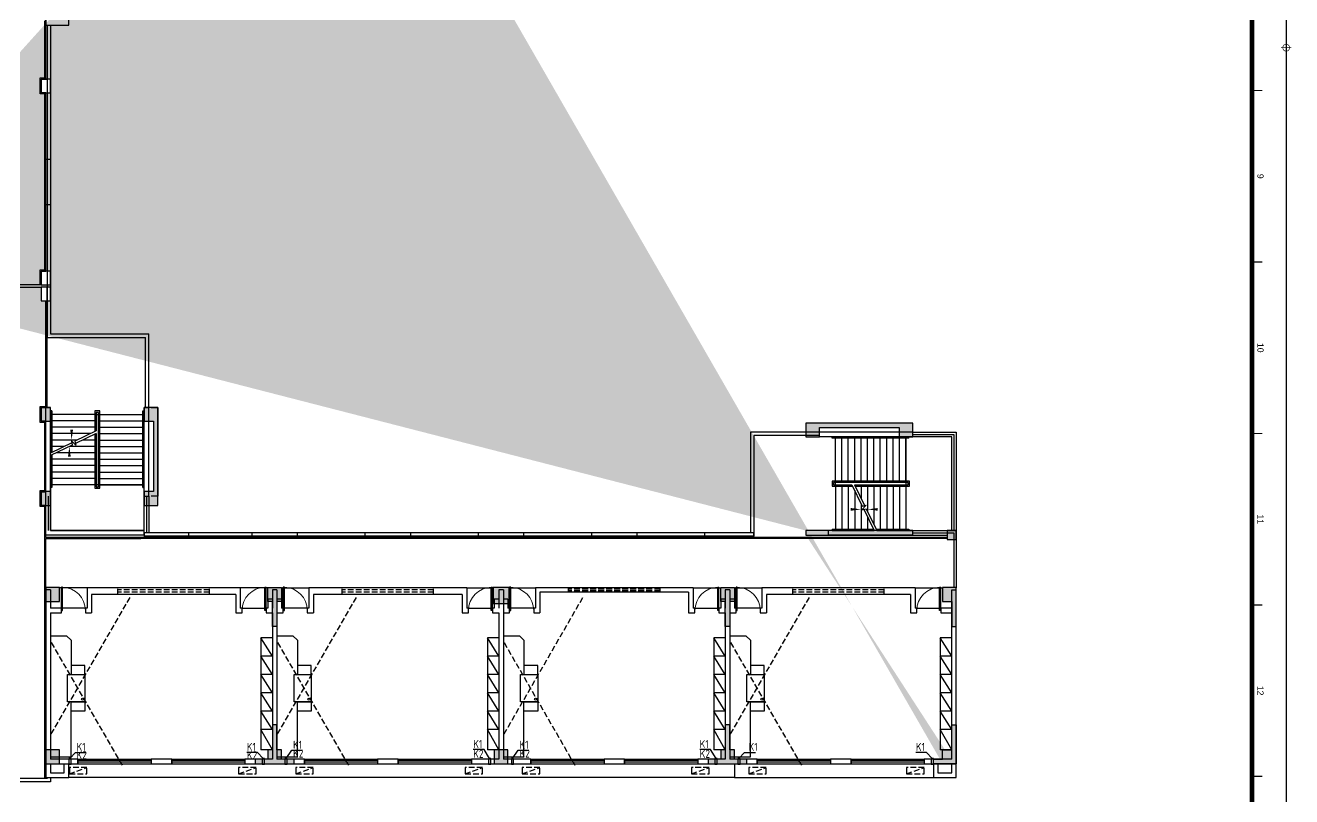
# Model space of a CAD drawing. Extents: x 129492 to 2683129, y 513162 to 1188265.
# Drawn here: x 337487 to 392849, y 543712 to 577455 of the extents above; entities that cross this region are included whole.
import ezdxf
from ezdxf.enums import TextEntityAlignment as Align

# ---------------------------------------------------------------- set-up
doc = ezdxf.new("R2010")
doc.units = 0
doc.header["$LTSCALE"] = 1000
doc.header["$MEASUREMENT"] = 0
doc.linetypes.add('DASH', pattern=[0.35, 0.25, -0.1])
for name, color, linetype in [('3#楼柱网$0$COLS', 6, 'Continuous'), ('3#楼柱网$0$COLS-HATH', 8, 'Continuous'), ('A-DOOR', 2, 'Continuous'), ('A-ELEV-HEVY', 2, 'Continuous'), ('A-FURN', 9, 'Continuous'), ('A-HRAL', 104, 'Continuous'), ('A-MOAT', 71, 'Continuous'), ('A-OVER', 23, 'Continuous'), ('A-STRS', 2, 'Continuous'), ('A-WALL', 4, 'Continuous'), ('A-WALL-HATH', 8, 'Continuous'), ('A-WIND', 2, 'Continuous'), ('G-0-XREF', 2, 'Continuous'), ('G-ANNO-INDX', 42, 'Continuous'), ('图框CCDI_B0GA1+0.00$0$G-ANNO-TEXT', 33, 'Continuous'), ('图框CCDI_B0GA1+0.00$0$G-BORD', 3, 'Continuous'), ('家具', 9, 'Continuous')]:
    doc.layers.add(name, color=color, linetype=linetype)
doc.styles.get("Standard").update_dxf_attribs({"font": 'gbenor.shx', "bigfont": 'gbcbig.shx'})
doc.styles.add('图框CCDI_B0GA1+0.00$0$CCDI_T_G01', font='arial.ttf')

# ---------------------------------------------------------------- blocks, each defined once
blk = doc.blocks.new('232Y24Y')
at = {"layer": 'A-FURN'}
for p, q in [((-2060, 80), (-1560, -820)), ((-2060, 80), (-1560, 80)), ((-1560, -4820), (-1560, 80)), ((-2060, -820), (-1560, -820)), ((-2060, -820), (-1560, -1620)), ((-2060, -1620), (-1560, -1620)), ((-2060, -1620), (-1560, -2420)), ((-2060, -2420), (-1560, -3220)), ((-2060, -2420), (-1560, -2420)), ((-2060, -3220), (-1560, -3220)), ((-2060, -3220), (-1560, -4020)), ((-2060, -4020), (-1560, -4020)), ((-2060, -4020), (-1560, -4820)), ((-2060, -4820), (-1560, -4820))]:
    blk.add_line(p, q, dxfattribs=at)
at = {"layer": '家具', "linetype": 'DASH'}
for p, q in [((7610, -4620), (4463, 830)), ((7610, -620), (4117, -6670))]:
    blk.add_line(p, q, dxfattribs=at)
at = {"layer": '家具'}
for points in [[(7640, 380), (6940, 380), (6740, 380), (6740, -2020)], [(7640, -4920), (6940, -4920), (6740, -4720), (6740, -3220)]]:
    blk.add_lwpolyline(points, dxfattribs=at)
at = {"layer": '家具', "const_width": 10}
blk.add_lwpolyline([(7610, -620), (7610, -4620)], dxfattribs=at)
at = {"layer": '家具'}
for points in [[(6140, -1620), (6740, -1620), (6740, -2020), (6140, -2020)], [(6140, -3220), (6140, -2020), (6890, -2020), (6890, -3220)], [(6140, -3620), (6740, -3620), (6740, -3220), (6140, -3220)]]:
    blk.add_lwpolyline(points, close=True, dxfattribs=at)
blk.add_circle((6236, -2146), 46.6, dxfattribs=at)
blk = doc.blocks.new('A$C011D5BA5')
at = {"linetype": 'DASH'}
blk.add_line((-765, -267), (0, 0), dxfattribs=at)
blk.add_lwpolyline([(-765, -267), (0, -267), (0, 0), (-765, 0)], close=True, dxfattribs=at)
blk = doc.blocks.new('KTXT')
for points in [[(339336, 545130), (339436, 545130), (339436, 545380), (339336, 545380)], [(348236, 545130), (348336, 545130), (348336, 545380), (348236, 545380)]]:
    blk.add_lwpolyline(points, close=True)
for points in [[(339386, 545380), (339633, 545744), (340103, 545744)], [(348286, 545380), (348040, 545775), (347570, 545775)]]:
    blk.add_lwpolyline(points)
at = {"ltscale": 5}
for p in [(340577, 544984), (347978, 544984)]:
    blk.add_blockref('A$C011D5BA5', p, dxfattribs=at)
for s, p in [('K1', (339692, 545809)), ('K1', (347570, 545840)), ('K2', (339692, 545425)), ('K2', (347570, 545411))]:
    blk.add_text(s, height=350).set_placement(p)
blk = doc.blocks.new('13')
for points in [[(0, 0), (100, 0), (100, 250), (0, 250)], [(8450, 0), (8550, 0), (8550, 250), (8450, 250)]]:
    blk.add_lwpolyline(points, close=True)
for points in [[(50, 250), (297, 520), (766, 520)], [(8500, 250), (8253, 520), (7784, 520)]]:
    blk.add_lwpolyline(points)
at = {"ltscale": 5}
for p in [(791, -146), (8192, -146)]:
    blk.add_blockref('A$C011D5BA5', p, dxfattribs=at)
for s, p in [('K1', (339, 585)), ('K2', (339, 225)), ('K1', (7784, 585)), ('K2', (7788, 225))]:
    blk.add_text(s, height=350).set_placement(p)
blk = doc.blocks.new('12')
for points in [[(-8550, 0), (-8450, 0), (-8450, 250), (-8550, 250)], [(-100, 0), (0, 0), (0, 250), (-100, 250)]]:
    blk.add_lwpolyline(points, close=True)
for points in [[(-8500, 250), (-8253, 520), (-7784, 520)], [(-50, 250), (-297, 520), (-766, 520)]]:
    blk.add_lwpolyline(points)
at = {"ltscale": 5}
for p in [(-7309, -146), (-408, -146)]:
    blk.add_blockref('A$C011D5BA5', p, dxfattribs=at)
for p in [(-8077, 585), (-766, 585)]:
    blk.add_text('K1', height=350).set_placement(p)
blk = doc.blocks.new('ktw1')
for name, p in [('13', (24300, -74325)), ('KTXT', (-305586, -619455)), ('KTXT', (-295686, -619455)), ('12', (62100, -74325))]:
    blk.add_blockref(name, p)
blk = doc.blocks.new('图框CCDI_B0GA1+0.00$0$MidPoitent')
at = {"const_width": 0.18}
for points in [[(-1.5, 0), (1.5, 0)], [(0, -1.5), (0, 1.5)]]:
    blk.add_lwpolyline(points, dxfattribs=at)
blk.add_lwpolyline([(0, -1, 1), (0, 1, 1), (0, -1, 1)], format="xyb", dxfattribs=at)
blk = doc.blocks.new('图框CCDI_B0GA1+0.00')
at = {"layer": '图框CCDI_B0GA1+0.00$0$G-BORD'}
blk.add_lwpolyline([(0, 59400), (84100, 59400), (84100, 0), (0, 0)], close=True, dxfattribs=at)
at = {"layer": '图框CCDI_B0GA1+0.00$0$G-BORD', "const_width": 35}
for points in [[(43300, 58400), (43300, 58700)], [(48300, 58400), (48300, 58700)], [(53300, 58400), (53300, 58700)], [(58300, 58400), (58300, 58700)], [(63300, 58400), (63300, 58700)]]:
    blk.add_lwpolyline(points, dxfattribs=at)
at = {"layer": '图框CCDI_B0GA1+0.00$0$G-BORD', "const_width": 140}
blk.add_lwpolyline([(3300, 58400), (83100, 58400), (83100, 1000), (3300, 1000)], close=True, dxfattribs=at)
at = {"layer": '图框CCDI_B0GA1+0.00$0$G-BORD', "xscale": 100, "yscale": 100, "zscale": 100}
blk.add_blockref('图框CCDI_B0GA1+0.00$0$MidPoitent', (42050, 59400), dxfattribs=at)
at = {"layer": '图框CCDI_B0GA1+0.00$0$G-ANNO-TEXT', "style": '图框CCDI_B0GA1+0.00$0$CCDI_T_G01'}
for s, p in [('9', (45800, 58650)), ('10', (50800, 58650)), ('11', (55800, 58650)), ('12', (60800, 58650))]:
    blk.add_text(s, height=180, dxfattribs=at).set_placement(p, align=Align.MIDDLE_CENTER)
blk = doc.blocks.new('3#楼柱网')
at = {"layer": '3#楼柱网$0$COLS-HATH'}
h = blk.add_hatch(color=256, dxfattribs=at)
h.paths.add_polyline_path([(-28327982, 42527826), (-28328207, 42527826), (-28328207, 42528476), (-28327557, 42528476), (-28327557, 42527826), (-28327782, 42527826), (-28327782, 42526776), (-28327982, 42526776)])
h.paths.add_polyline_path([(-28294907, 42579476), (-28294157, 42579476), (-28294157, 42580226), (-28294907, 42580226)], flags=16)
h.paths.add_polyline_path([(-28314482, 42588076), (-28313282, 42588076), (-28313282, 42587876), (-28313882, 42587876), (-28313882, 42587476), (-28314282, 42587476), (-28314282, 42586826), (-28314482, 42586826)], flags=17)
h.paths.add_polyline_path([(-28275082, 42556376), (-28274682, 42556376), (-28274682, 42556776), (-28275082, 42556776)], flags=17)
h.paths.add_polyline_path([(-28275082, 42523476), (-28274682, 42523476), (-28274682, 42523876), (-28275082, 42523876)], flags=17)
h.paths.add_polyline_path([(-28314682, 42543026), (-28314282, 42543026), (-28314282, 42543626), (-28314682, 42543626)], flags=17)
h.paths.add_polyline_path([(-28318582, 42542976), (-28317882, 42542976), (-28317882, 42543676), (-28318582, 42543676)], flags=17)
h.paths.add_polyline_path([(-28325382, 42543026), (-28324782, 42543026), (-28324782, 42543626), (-28325382, 42543626)], flags=17)
h.paths.add_polyline_path([(-28325382, 42534626), (-28325382, 42536226), (-28325182, 42536226), (-28325182, 42535226), (-28324782, 42535226), (-28324782, 42534826), (-28323682, 42534826), (-28323682, 42534626)], flags=17)
h.paths.add_polyline_path([(-28318082, 42533926), (-28317682, 42533926), (-28317682, 42534526), (-28318082, 42534526)], flags=17)
h.paths.add_polyline_path([(-28314682, 42533926), (-28314282, 42533926), (-28314282, 42534526), (-28314682, 42534526)], flags=17)
h.paths.add_polyline_path([(-28314682, 42534626), (-28314282, 42534626), (-28314282, 42535226), (-28314682, 42535226)], flags=17)
h.paths.add_polyline_path([(-28318482, 42534626), (-28317882, 42534626), (-28317882, 42535226), (-28318482, 42535226)], flags=17)
h.paths.add_polyline_path([(-28328732, 42520776), (-28327032, 42520776), (-28327032, 42520976), (-28327582, 42520976), (-28327582, 42521376), (-28327782, 42521376), (-28327982, 42521376), (-28327982, 42521376), (-28328182, 42521376), (-28328182, 42520976), (-28328732, 42520976)])
h.paths.add_polyline_path([(-28314682, 42524976), (-28314282, 42524976), (-28314282, 42525576), (-28314682, 42525576)], flags=17)
h.paths.add_polyline_path([(-28285532, 42513676), (-28283832, 42513676), (-28283832, 42513876), (-28284382, 42513876), (-28284382, 42514276), (-28284582, 42514276), (-28284582, 42515376), (-28284782, 42515376), (-28284782, 42514276), (-28284982, 42514276), (-28284982, 42513876), (-28285532, 42513876)], flags=17)
h.paths.add_polyline_path([(-28305332, 42513676), (-28303632, 42513676), (-28303632, 42513876), (-28304182, 42513876), (-28304182, 42514276), (-28304382, 42514276), (-28304382, 42515376), (-28304582, 42515376), (-28304582, 42514276), (-28304782, 42514276), (-28304782, 42513876), (-28305332, 42513876)], flags=17)
h.paths.add_polyline_path([(-28309782, 42528656), (-28309782, 42525576), (-28310182, 42525576), (-28310182, 42524976), (-28309582, 42524976), (-28309582, 42529256), (-28310182, 42529256), (-28310182, 42528656)], flags=17)
h.paths.add_polyline_path([(-28281262, 42528576), (-28281262, 42528576), (-28281262, 42528576), (-28281262, 42527976), (-28280662, 42527976), (-28280662, 42528376), (-28277182, 42528376), (-28277182, 42527976), (-28276582, 42527976), (-28276582, 42528576)], flags=17)
h.paths.add_polyline_path([(-28314682, 42528656), (-28314282, 42528656), (-28314282, 42529256), (-28314682, 42529256)], flags=17)
h.paths.add_polyline_path([(-28318482, 42527876), (-28317882, 42527876), (-28317882, 42528476), (-28318482, 42528476)], flags=17)
h.paths.add_polyline_path([(-28274682, 42521376), (-28275282, 42521376), (-28275282, 42520776), (-28274882, 42520776), (-28274882, 42519676), (-28274682, 42519676), (-28274682, 42520776)], flags=17)
h.paths.add_polyline_path([(-28337882, 42528476), (-28337282, 42528476), (-28337282, 42527876), (-28337682, 42527876), (-28337682, 42526776), (-28337882, 42526776), (-28337882, 42527876)])
h.paths.add_polyline_path([(-28337882, 42520776), (-28337282, 42520776), (-28337282, 42521376), (-28337682, 42521376), (-28337682, 42522476), (-28337882, 42522476), (-28337882, 42521376)])
h.paths.add_polyline_path([(-28318082, 42513676), (-28318082, 42515676), (-28317782, 42515676), (-28317782, 42513676)])
h.paths.add_polyline_path([(-28304782, 42521376), (-28304182, 42521376), (-28304182, 42520776), (-28304382, 42520776), (-28304382, 42519676), (-28304582, 42519676), (-28304582, 42520776), (-28304782, 42520776)], flags=17)
h.paths.add_polyline_path([(-28284982, 42521376), (-28284382, 42521376), (-28284382, 42520776), (-28284582, 42520776), (-28284582, 42519676), (-28284782, 42519676), (-28284782, 42520776), (-28284982, 42520776)], flags=17)
h.paths.add_polyline_path([(-28294932, 42520676), (-28294232, 42520676), (-28294232, 42521376), (-28294932, 42521376)], flags=17)
h.paths.add_polyline_path([(-28314482, 42520776), (-28313882, 42520776), (-28313882, 42521376), (-28314482, 42521376)], flags=17)
h.paths.add_polyline_path([(-28318482, 42520776), (-28317882, 42520776), (-28317882, 42521376), (-28318482, 42521376)], flags=17)
h.paths.add_polyline_path([(-28294882, 42513676), (-28294282, 42513676), (-28294282, 42514276), (-28294882, 42514276)], flags=17)
h.paths.add_polyline_path([(-28314482, 42513676), (-28313882, 42513676), (-28313882, 42514276), (-28314482, 42514276)])
h.paths.add_polyline_path([(-28328732, 42563776), (-28327032, 42563776), (-28327032, 42563576), (-28327582, 42563576), (-28327582, 42563176), (-28327782, 42563176), (-28327982, 42563176), (-28327982, 42563176), (-28328182, 42563176), (-28328182, 42563576), (-28328732, 42563576)])
h.paths.add_polyline_path([(-28278482, 42579476), (-28277982, 42579476), (-28277982, 42579976), (-28278482, 42579976), (-28278482, 42579676), (-28279682, 42579676), (-28279682, 42579476)], flags=17)
h.paths.add_polyline_path([(-28325382, 42549926), (-28325382, 42548326), (-28325182, 42548326), (-28325182, 42549326), (-28324782, 42549326), (-28324782, 42549726), (-28323682, 42549726), (-28323682, 42549926)], flags=17)
h.paths.add_polyline_path([(-28285532, 42546576), (-28283832, 42546576), (-28283832, 42546776), (-28284382, 42546776), (-28284382, 42547176), (-28284582, 42547176), (-28284582, 42548276), (-28284782, 42548276), (-28284782, 42547176), (-28284982, 42547176), (-28284982, 42546776), (-28285532, 42546776)], flags=17)
h.paths.add_polyline_path([(-28309782, 42561476), (-28309782, 42558796), (-28310182, 42558796), (-28310182, 42558196), (-28309582, 42558196), (-28309582, 42562076), (-28310182, 42562076), (-28310182, 42561476)], flags=17)
h.paths.add_polyline_path([(-28281262, 42561476), (-28281262, 42561476), (-28281262, 42561476), (-28281262, 42560876), (-28280662, 42560876), (-28280662, 42561276), (-28277182, 42561276), (-28277182, 42560876), (-28276582, 42560876), (-28276582, 42561476)], flags=17)
h.paths.add_polyline_path([(-28318082, 42563876), (-28317682, 42563876), (-28317682, 42564476), (-28318082, 42564476)], flags=17)
h.paths.add_polyline_path([(-28314682, 42563876), (-28314282, 42563876), (-28314282, 42564476), (-28314682, 42564476)], flags=17)
h.paths.add_polyline_path([(-28322370, 42584799), (-28322052, 42585042), (-28321688, 42584565), (-28322005, 42584322)], flags=17)
h.paths.add_polyline_path([(-28274682, 42554276), (-28275282, 42554276), (-28275282, 42553676), (-28274882, 42553676), (-28274882, 42552576), (-28274682, 42552576), (-28274682, 42553676)], flags=17)
h.paths.add_polyline_path([(-28304782, 42554276), (-28304182, 42554276), (-28304182, 42553676), (-28304382, 42553676), (-28304382, 42552576), (-28304582, 42552576), (-28304582, 42553676), (-28304782, 42553676)], flags=17)
h.paths.add_polyline_path([(-28284982, 42554276), (-28284382, 42554276), (-28284382, 42553676), (-28284582, 42553676), (-28284582, 42552576), (-28284782, 42552576), (-28284782, 42553676), (-28284982, 42553676)], flags=17)
h.paths.add_polyline_path([(-28294932, 42553576), (-28294232, 42553576), (-28294232, 42554276), (-28294932, 42554276)], flags=17)
h.paths.add_polyline_path([(-28314482, 42553676), (-28313882, 42553676), (-28313882, 42554276), (-28314482, 42554276)], flags=17)
h.paths.add_polyline_path([(-28337882, 42556076), (-28337282, 42556076), (-28337282, 42556676), (-28337682, 42556676), (-28337682, 42557776), (-28337882, 42557776), (-28337882, 42556676)])
h.paths.add_polyline_path([(-28327982, 42556726), (-28328207, 42556726), (-28328207, 42556076), (-28327557, 42556076), (-28327557, 42556726), (-28327782, 42556726), (-28327782, 42557776), (-28327982, 42557776)])
h.paths.add_polyline_path([(-28318482, 42556076), (-28317882, 42556076), (-28317882, 42556676), (-28318482, 42556676)], flags=17)
h.paths.add_polyline_path([(-28318482, 42549326), (-28317882, 42549326), (-28317882, 42549926), (-28318482, 42549926)], flags=17)
h.paths.add_polyline_path([(-28274682, 42546576), (-28275282, 42546576), (-28275282, 42547176), (-28274882, 42547176), (-28274882, 42548276), (-28274682, 42548276), (-28274682, 42547176)], flags=17)
h.paths.add_polyline_path([(-28305332, 42546576), (-28303632, 42546576), (-28303632, 42546776), (-28304182, 42546776), (-28304182, 42547176), (-28304382, 42547176), (-28304382, 42548276), (-28304582, 42548276), (-28304582, 42547176), (-28304782, 42547176), (-28304782, 42546776), (-28305332, 42546776)], flags=16)
h.paths.add_polyline_path([(-28294882, 42546576), (-28294282, 42546576), (-28294282, 42547176), (-28294882, 42547176)], flags=17)
h.paths.add_polyline_path([(-28314482, 42546576), (-28313882, 42546576), (-28313882, 42547176), (-28314482, 42547176)], flags=17)
h.paths.add_polyline_path([(-28314682, 42571326), (-28314282, 42571326), (-28314282, 42571926), (-28314682, 42571926)], flags=17)
h.paths.add_polyline_path([(-28314682, 42561476), (-28314282, 42561476), (-28314282, 42562076), (-28314682, 42562076)], flags=17)
h.paths.add_polyline_path([(-28304782, 42579476), (-28304182, 42579476), (-28304182, 42580076), (-28304382, 42580076), (-28304382, 42581176), (-28304582, 42581176), (-28304582, 42580076), (-28304782, 42580076)], flags=17)
h.paths.add_polyline_path([(-28284382, 42579676), (-28284382, 42580076), (-28284582, 42580076), (-28284582, 42581176), (-28284782, 42581176), (-28284782, 42580076), (-28284982, 42580076), (-28284982, 42579476), (-28283982, 42579476), (-28283982, 42579676)], flags=17)
h.paths.add_polyline_path([(-28314482, 42579476), (-28313882, 42579476), (-28313882, 42580076), (-28314482, 42580076)], flags=17)
h.paths.add_polyline_path([(-28318082, 42571326), (-28317682, 42571326), (-28317682, 42571926), (-28318082, 42571926)], flags=17)
h.paths.add_polyline_path([(-28337882, 42563776), (-28337282, 42563776), (-28337282, 42563176), (-28337682, 42563176), (-28337682, 42562076), (-28337882, 42562076), (-28337882, 42563176)])
h.paths.add_polyline_path([(-28318482, 42563176), (-28317882, 42563176), (-28317882, 42563776), (-28318482, 42563776)], flags=17)
h.paths.add_polyline_path([(-28304782, 42588076), (-28304182, 42588076), (-28304182, 42587476), (-28304382, 42587476), (-28304382, 42586376), (-28304582, 42586376), (-28304582, 42587476), (-28304782, 42587476)], flags=17)
h.paths.add_polyline_path([(-28284982, 42588076), (-28284382, 42588076), (-28284382, 42587476), (-28284582, 42587476), (-28284582, 42586376), (-28284782, 42586376), (-28284782, 42587476), (-28284982, 42587476)], flags=17)
h.paths.add_polyline_path([(-28294882, 42587476), (-28294282, 42587476), (-28294282, 42588076), (-28294882, 42588076)], flags=17)
h.paths.add_polyline_path([(-28274882, 42579976), (-28274882, 42581176), (-28274682, 42581176), (-28274682, 42579476), (-28275182, 42579476), (-28275182, 42579976)], flags=17)
edge = h.paths.add_edge_path(flags=17)
edge.add_line((-28281262, 42523676), (-28276582, 42523676))
edge.add_line((-28276582, 42523676), (-28276582, 42523876))
edge.add_line((-28276582, 42523876), (-28276982, 42523876))
edge.add_line((-28276982, 42523876), (-28280862, 42523876))
edge.add_line((-28280862, 42523876), (-28281262, 42523876))
edge.add_line((-28281262, 42523876), (-28281262, 42523676))
edge.add_line((-28281262, 42523676), (-28280862, 42523676))
h.paths.add_polyline_path([(-28281262, 42556776), (-28280862, 42556776), (-28276982, 42556776), (-28276582, 42556776), (-28276582, 42556576), (-28281262, 42556576)], flags=17)
h.paths.add_polyline_path([(-28278182, 42586776), (-28278382, 42586776), (-28278382, 42586376), (-28277982, 42586376), (-28277982, 42587676), (-28277982, 42588076), (-28278382, 42588076), (-28278382, 42587676), (-28278182, 42587676)], flags=17)
edge = h.paths.add_edge_path(flags=17)
edge.add_line((-28274682, 42587176), (-28274682, 42585476))
edge.add_line((-28274682, 42585476), (-28274882, 42585476))
edge.add_line((-28274882, 42585476), (-28274882, 42586776))
edge.add_line((-28274882, 42586776), (-28275082, 42586776))
edge.add_line((-28275082, 42586776), (-28275082, 42587176))
edge.add_line((-28275082, 42587176), (-28274682, 42587176))
edge.add_line((-28274682, 42587176), (-28274682, 42586776))
edge = h.paths.add_edge_path(flags=17)
edge.add_line((-28318082, 42580076), (-28318082, 42579476))
edge.add_line((-28318082, 42579476), (-28317682, 42579476))
edge.add_line((-28317682, 42579476), (-28317682, 42580076))
edge.add_line((-28317682, 42580076), (-28317882, 42580076))
edge.add_line((-28317882, 42580076), (-28317882, 42581176))
edge.add_line((-28317882, 42581176), (-28318082, 42581176))
edge.add_line((-28318082, 42581176), (-28318082, 42579476))
h.paths.add_polyline_path([(-28318082, 42579476), (-28317682, 42579476), (-28317682, 42580076), (-28317882, 42580076), (-28317882, 42581176), (-28318082, 42581176)], flags=16)
edge = h.paths.add_edge_path()
edge.add_line((-28324782, 42534626), (-28324782, 42534626))
edge.add_line((-28324782, 42534626), (-28325382, 42534626))
edge.add_line((-28325382, 42534626), (-28325382, 42535226))
edge.add_line((-28281262, 42523876), (-28281262, 42523676))
edge.add_line((-28274782, 42513676), (-28275682, 42513676))
edge.add_line((-28275682, 42513676), (-28275682, 42513876))
edge.add_line((-28275682, 42513876), (-28275282, 42513876))
edge.add_line((-28275282, 42513876), (-28275282, 42514276))
edge.add_line((-28275282, 42514276), (-28274882, 42514276))
edge.add_line((-28274882, 42514276), (-28274882, 42515376))
edge.add_line((-28274882, 42515376), (-28274682, 42515376))
edge.add_line((-28274682, 42515376), (-28274682, 42514276))
edge.add_line((-28274682, 42514276), (-28274682, 42513676))
edge.add_line((-28274682, 42513676), (-28275282, 42513676))
edge.add_line((-28318082, 42588076), (-28317718, 42587599))
edge.add_line((-28317718, 42587599), (-28318036, 42587356))
edge.add_line((-28318036, 42587356), (-28318400, 42587833))
edge.add_line((-28318400, 42587833), (-28318082, 42588076))
edge.add_line((-28304782, 42546576), (-28304182, 42546576))
edge.add_line((-28284982, 42579476), (-28284382, 42579476))
for points in [[(-28281262, 42523676), (-28276582, 42523676), (-28276582, 42523876), (-28276982, 42523876), (-28280862, 42523876), (-28281262, 42523876)], [(-28275282, 42514276), (-28275282, 42513876), (-28275682, 42513876), (-28275682, 42513676), (-28274782, 42513676), (-28274682, 42513676), (-28274682, 42514276), (-28274682, 42515376), (-28274882, 42515376), (-28274882, 42514276)]]:
    blk.add_hatch(color=256, dxfattribs=at).paths.add_polyline_path(points)
at = {"layer": '3#楼柱网$0$COLS'}
for points in [[(-28314682, 42543026), (-28314282, 42543026), (-28314282, 42543626), (-28314682, 42543626)], [(-28314682, 42534626), (-28314282, 42534626), (-28314282, 42535226), (-28314682, 42535226)], [(-28314682, 42533926), (-28314282, 42533926), (-28314282, 42534526), (-28314682, 42534526)], [(-28314682, 42528656), (-28314282, 42528656), (-28314282, 42529256), (-28314682, 42529256)], [(-28314682, 42524976), (-28314282, 42524976), (-28314282, 42525576), (-28314682, 42525576)], [(-28275082, 42523476), (-28274682, 42523476), (-28274682, 42523876), (-28275082, 42523876)], [(-28314482, 42520776), (-28313882, 42520776), (-28313882, 42521376), (-28314482, 42521376)], [(-28294932, 42520676), (-28294232, 42520676), (-28294232, 42521376), (-28294932, 42521376)], [(-28314482, 42513676), (-28313882, 42513676), (-28313882, 42514276), (-28314482, 42514276)], [(-28294882, 42513676), (-28294282, 42513676), (-28294282, 42514276), (-28294882, 42514276)]]:
    blk.add_lwpolyline(points, close=True, dxfattribs=at)
for points in [[(-28309782, 42528656), (-28309782, 42525576), (-28310182, 42525576), (-28310182, 42524976), (-28309582, 42524976), (-28309582, 42529256), (-28309582, 42529256), (-28310182, 42529256), (-28310182, 42528656), (-28309782, 42528656)], [(-28281262, 42528576), (-28281262, 42528576), (-28281262, 42528576), (-28281262, 42527976), (-28280662, 42527976), (-28280662, 42528376), (-28277182, 42528376), (-28277182, 42527976), (-28276582, 42527976), (-28276582, 42528576), (-28281262, 42528576)], [(-28281262, 42523676), (-28276582, 42523676), (-28276582, 42523876), (-28276982, 42523876), (-28276982, 42523876), (-28280862, 42523876), (-28280862, 42523876), (-28281262, 42523876), (-28281262, 42523676), (-28280862, 42523676)], [(-28281262, 42523876), (-28281262, 42523676)], [(-28304782, 42521376), (-28304182, 42521376), (-28304182, 42520776), (-28304382, 42520776), (-28304382, 42519676), (-28304582, 42519676), (-28304582, 42520776), (-28304782, 42520776), (-28304782, 42521376)], [(-28284982, 42521376), (-28284382, 42521376), (-28284382, 42520776), (-28284582, 42520776), (-28284582, 42519676), (-28284782, 42519676), (-28284782, 42520776), (-28284982, 42520776), (-28284982, 42521376)], [(-28274682, 42521376), (-28275282, 42521376), (-28275282, 42520776), (-28274882, 42520776), (-28274882, 42519676), (-28274682, 42519676), (-28274682, 42520776), (-28274682, 42520776), (-28274682, 42521376)], [(-28305332, 42513676), (-28303632, 42513676), (-28303632, 42513876), (-28304182, 42513876), (-28304182, 42514276), (-28304382, 42514276), (-28304382, 42515376), (-28304582, 42515376), (-28304582, 42514276), (-28304782, 42514276), (-28304782, 42513876), (-28305332, 42513876), (-28305332, 42513676)], [(-28285532, 42513676), (-28283832, 42513676), (-28283832, 42513876), (-28284382, 42513876), (-28284382, 42514276), (-28284582, 42514276), (-28284582, 42515376), (-28284782, 42515376), (-28284782, 42514276), (-28284982, 42514276), (-28284982, 42513876), (-28285532, 42513876), (-28285532, 42513676)], [(-28274782, 42513676), (-28275682, 42513676), (-28275682, 42513876), (-28275282, 42513876), (-28275282, 42514276), (-28274882, 42514276), (-28274882, 42515376), (-28274682, 42515376), (-28274682, 42514276), (-28274682, 42514276), (-28274682, 42513676)], [(-28274682, 42513676), (-28275282, 42513676)]]:
    blk.add_lwpolyline(points, dxfattribs=at)
blk = doc.blocks.new('gfdgdgre')
at = {"layer": 'A-MOAT', "ltscale": 5}
for p, q in [((-19700, -50), (-35550, -50)), ((-300, -50), (-19800, -50))]:
    blk.add_line(p, q, dxfattribs=at)
for points in [[(-39900, 11050), (-39900, 11650), (-39700, 11650), (-39700, 19450), (-39900, 19450), (-39900, 20050), (-39650, 20050), (-39650, 20050), (-39700, 20050), (-39700, 32850), (-35200, 32850)], [(-39950, 11050), (-39950, 11700), (-39750, 11700), (-39750, 19400), (-39950, 19400), (-39950, 20100), (-39750, 20100), (-39750, 22600)], [(-300, 0), (-39700, 0), (-39700, 1400), (-39900, 1400), (-39900, 2000), (-39700, 2000), (-39700, 5080), (-39900, 5080), (-39900, 5680), (-39650, 5680), (-39650, 10950)], [(-39750, -10550), (-39750, 1350), (-39950, 1350), (-39950, 2050), (-39750, 2050), (-39750, 5030), (-39950, 5030), (-39950, 5730), (-39700, 5730), (-39700, 10350)], [(-39700, -10500), (-39700, -50), (-35550, -50)]]:
    blk.add_lwpolyline(points, dxfattribs=at)
blk = doc.blocks.new('ggfd')
at = {"layer": 'A-HRAL', "ltscale": 5}
for p, q in [((57120, 14400), (54100, 14400)), ((54100, 14400), (54100, 10000)), ((54250, 14250), (54250, 9850)), ((57120, 14250), (54250, 14250)), ((54100, 10000), (27650, 10000)), ((54250, 9850), (27650, 9850))]:
    blk.add_line(p, q, dxfattribs=at)
at = {"layer": 'G-0-XREF', "ltscale": 5}
for points in [[(23300, 24350), (23300, 26350), (23500, 26350), (23500, 24350)], [(27600, 9800), (29550, 9800), (29550, 10000), (27600, 10000)], [(32300, 9800), (34300, 9800), (34300, 10000), (32300, 10000)], [(37250, 9800), (39250, 9800), (39250, 10000), (37250, 10000)], [(42200, 9800), (44200, 9800), (44200, 10000), (42200, 10000)], [(47150, 9800), (49150, 9800), (49150, 10000), (47150, 10000)], [(52100, 9800), (54250, 9800), (54250, 10000), (52100, 10000)]]:
    blk.add_lwpolyline(points, close=True, dxfattribs=at)
blk = doc.blocks.new('$TCHSYS$WIN2D')
for p, q in [((-0.5, 0.5), (0.5, 0.5)), ((-0.5, 0.5), (-0.5, -0.5)), ((0.5, 0.5), (0.5, -0.5)), ((0.5, 0.167), (-0.5, 0.167)), ((0.5, -0.167), (-0.5, -0.167)), ((-0.5, -0.5), (0.5, -0.5))]:
    blk.add_line(p, q)
blk = doc.blocks.new('$DorLib2D$00000001')
for p, q in [((0.45, 0.975), (0.5, 0.975)), ((0.45, 0), (0.45, 0.975)), ((0.5, 0), (0.5, 0.975)), ((0.5, 0), (0.45, 0))]:
    blk.add_line(p, q)
at = {"lineweight": 13}
blk.add_arc((0.475, 0), 0.975, 91.4693, 180, dxfattribs=at)

msp = doc.modelspace()

# ---------------------------------------------------------------- hatches: boundary and pattern name
at = {"layer": 'A-WALL-HATH'}
msp.add_hatch(color=256, dxfattribs=at).paths.add_polyline_path([(376286, 555355), (372606, 555355), (372606, 555155), (376286, 555155)])

# ---------------------------------------------------------------- linework, layer by layer
at = {"ltscale": 5}
for p, q in [((338186, 566105), (334986, 566105)), ((335186, 566005), (338186, 566005)), ((340186, 552855), (338986, 552855)), ((348086, 552855), (346886, 552855)), ((348686, 552855), (349886, 552855)), ((356786, 552855), (357961, 552855)), ((358611, 552855), (359786, 552855)), ((366686, 552855), (367886, 552855)), ((368486, 552855), (369686, 552855)), ((376386, 552855), (377586, 552855))]:
    msp.add_line(p, q, dxfattribs=at)
at = {"layer": 'A-DOOR'}
for p, q in [((340111, 551955), (339061, 551955)), ((346961, 551955), (348011, 551955)), ((349811, 551955), (348761, 551955)), ((356861, 551955), (357911, 551955)), ((359711, 551955), (358661, 551955)), ((366761, 551955), (367811, 551955)), ((369611, 551955), (368561, 551955)), ((376461, 551955), (377511, 551955))]:
    msp.add_line(p, q, dxfattribs=at)
at = {"layer": 'A-ELEV-HEVY'}
for points in [[(338386, 545155), (338386, 544555), (339386, 544555), (339386, 545155)], [(377186, 545155), (377186, 544555), (378186, 544555), (378186, 545153)]]:
    msp.add_lwpolyline(points, dxfattribs=at)
at = {"layer": 'A-HRAL', "ltscale": 5}
for p, q in [((338436, 577455), (338436, 563805)), ((338586, 577455), (338586, 563955)), ((338436, 563805), (342736, 563805)), ((338586, 563955), (342686, 563955)), ((338586, 563955), (342886, 563955)), ((342736, 560735), (342736, 563805)), ((342886, 560735), (342886, 563955)), ((342886, 560735), (342886, 563955)), ((371606, 559655), (369186, 559655)), ((371606, 559655), (369186, 559655)), ((369186, 559655), (369186, 555255)), ((369336, 559505), (369336, 555105)), ((371606, 559505), (369336, 559505)), ((338486, 556855), (338486, 555355)), ((338586, 556855), (338586, 555355)), ((342786, 556855), (342786, 555255)), ((342886, 556855), (342886, 555255)), ((369186, 555255), (342686, 555255)), ((342686, 555155), (342686, 555105)), ((369336, 555105), (342686, 555105))]:
    msp.add_line(p, q, dxfattribs=at)
for points in [[(376286, 559655), (378086, 559655), (378186, 559655), (378186, 555355)], [(376286, 559555), (378086, 559555), (378086, 555355)], [(376286, 555355), (378186, 555355), (378186, 552855)], [(376286, 555255), (378086, 555255), (378086, 552855)], [(338586, 544555), (338586, 544355), (334886, 544355), (334786, 544355), (334786, 551655)], [(338436, 544555), (338436, 544505), (334936, 544505), (334936, 551655)]]:
    msp.add_lwpolyline(points, dxfattribs=at)
at = {"layer": 'A-OVER'}
for points in [[(368486, 545155), (368486, 544555), (377186, 544555)], [(368486, 544555), (339386, 544555)]]:
    msp.add_lwpolyline(points, dxfattribs=at)
at = {"layer": 'A-STRS'}
for p, q in [((338586, 560585), (338586, 558746)), ((338646, 560585), (338586, 560585)), ((338586, 560435), (338586, 558746)), ((338646, 560585), (338646, 558775)), ((340526, 560435), (338646, 560435)), ((340746, 560585), (340526, 560585)), ((340526, 560585), (340526, 559687)), ((340686, 560525), (340586, 560525)), ((340586, 560525), (340586, 559716)), ((340586, 560435), (340586, 559716)), ((340586, 560435), (340686, 560435)), ((340686, 557265), (340686, 560525)), ((340686, 557355), (340686, 560435)), ((340746, 557205), (340746, 560585)), ((340746, 560435), (342626, 560435)), ((342626, 557235), (342626, 560585)), ((342626, 560585), (342686, 560585)), ((342686, 557235), (342686, 560585)), ((342686, 557355), (342686, 560435)), ((340526, 560155), (338646, 560155)), ((340526, 559875), (338646, 559875)), ((340746, 560155), (342626, 560155)), ((340746, 559875), (342626, 559875)), ((339513, 559196), (338586, 558746)), ((340337, 559595), (338646, 559595)), ((339760, 559315), (338646, 559315)), ((339691, 559090), (339498, 559277)), ((339498, 559277), (339533, 559094)), ((340586, 559716), (339657, 559265)), ((339657, 559265), (339691, 559090)), ((340586, 559605), (339677, 559164)), ((340526, 559315), (339989, 559315)), ((340526, 559576), (340526, 557205)), ((340586, 559605), (340586, 557355)), ((340586, 559605), (340586, 557265)), ((340746, 559595), (342626, 559595)), ((340746, 559315), (342626, 559315)), ((376106, 559455), (372756, 559455)), ((372756, 559395), (372756, 559455)), ((376106, 559395), (372756, 559395)), ((375986, 559455), (372906, 559455)), ((372906, 557515), (372906, 559395)), ((373186, 557515), (373186, 559395)), ((373466, 557515), (373466, 559395)), ((373746, 557515), (373746, 559395)), ((374026, 557515), (374026, 559395)), ((374306, 557515), (374306, 559395)), ((374586, 557515), (374586, 559395)), ((374866, 557515), (374866, 559395)), ((375146, 557515), (375146, 559395)), ((375426, 557515), (375426, 559395)), ((375706, 557515), (375706, 559395)), ((376106, 559455), (375986, 559455)), ((375986, 557515), (375986, 559395)), ((375986, 559395), (375986, 557515)), ((376106, 559395), (376106, 559455)), ((377986, 559455), (376106, 559455)), ((377986, 555355), (377986, 559455)), ((339533, 559094), (338586, 558635)), ((338586, 558635), (338586, 557355)), ((338586, 558635), (338586, 557235)), ((339183, 559035), (338646, 559035)), ((338646, 558664), (338646, 557235)), ((340526, 558755), (338835, 558755)), ((340526, 559035), (339412, 559035)), ((340746, 559035), (342626, 559035)), ((340746, 558755), (342626, 558755)), ((340526, 558475), (338646, 558475)), ((340526, 558195), (338646, 558195)), ((340746, 558475), (342626, 558475)), ((340746, 558195), (342626, 558195)), ((340526, 557915), (338646, 557915)), ((340526, 557635), (338646, 557635)), ((340746, 557915), (342626, 557915)), ((340746, 557635), (342626, 557635)), ((372756, 557515), (372756, 557295)), ((376136, 557515), (372756, 557515)), ((376136, 557295), (376136, 557515)), ((338586, 557355), (338586, 557235)), ((338646, 557235), (338586, 557235)), ((338586, 557235), (338586, 555355)), ((340526, 557355), (338646, 557355)), ((340526, 557355), (338646, 557355)), ((340526, 557205), (340746, 557205)), ((340686, 557355), (340586, 557355)), ((340586, 557265), (340686, 557265)), ((340746, 557355), (342626, 557355)), ((342626, 557355), (340746, 557355)), ((342626, 557235), (342686, 557235)), ((342686, 557235), (342686, 557355)), ((342686, 555355), (342686, 557235)), ((372756, 557295), (373654, 557295)), ((372816, 557455), (372816, 557355)), ((376076, 557455), (372816, 557455)), ((372816, 557355), (373625, 557355)), ((375986, 557455), (372906, 557455)), ((372906, 557355), (372906, 557455)), ((372906, 557355), (373625, 557355)), ((372906, 557295), (372906, 555415)), ((373186, 557295), (373186, 555415)), ((373466, 557295), (373466, 555415)), ((373625, 557355), (374076, 556426)), ((373737, 557355), (375986, 557355)), ((373737, 557355), (374178, 556446)), ((373737, 557355), (376076, 557355)), ((373746, 557107), (373746, 555415)), ((373766, 557295), (376136, 557295)), ((374026, 557295), (374026, 556758)), ((374306, 557295), (374306, 556181)), ((374586, 557295), (374586, 555604)), ((374866, 557295), (374866, 555415)), ((375146, 557295), (375146, 555415)), ((375426, 557295), (375426, 555415)), ((375706, 557295), (375706, 555415)), ((375986, 557455), (375986, 557355)), ((375986, 557295), (375986, 555415)), ((375986, 557295), (375986, 555415)), ((376076, 557355), (376076, 557455)), ((374026, 556529), (374026, 555415)), ((374251, 556460), (374064, 556267)), ((374076, 556426), (374251, 556460)), ((374064, 556267), (374247, 556302)), ((374146, 556283), (374596, 555355)), ((374247, 556302), (374707, 555355)), ((374306, 555952), (374306, 555415)), ((338586, 555355), (342686, 555355)), ((372756, 555415), (374567, 555415)), ((372756, 555415), (372756, 555355)), ((372756, 555355), (374596, 555355)), ((372906, 555355), (374596, 555355)), ((374678, 555415), (376106, 555415)), ((374707, 555355), (375986, 555355)), ((374707, 555355), (376106, 555355)), ((375986, 555355), (376106, 555355)), ((376106, 555415), (376106, 555355)), ((376106, 555355), (377986, 555355))]:
    msp.add_line(p, q, dxfattribs=at)
at = {"layer": 'A-WALL'}
for p, q in [((338386, 555355), (338386, 560735)), ((338386, 560735), (338586, 560735)), ((338586, 555355), (338586, 560735)), ((342686, 556855), (342686, 560735)), ((342686, 560735), (342886, 560735)), ((342886, 556855), (342886, 560735)), ((376286, 559655), (372206, 559655)), ((372206, 559455), (372206, 559655)), ((376286, 559455), (372206, 559455)), ((376286, 559455), (376286, 559655)), ((342686, 556855), (342886, 556855)), ((338386, 555355), (338386, 555355)), ((338386, 555155), (338386, 555355)), ((342686, 555355), (338586, 555355)), ((342686, 555155), (342686, 555355)), ((376286, 555355), (372606, 555355)), ((372606, 555155), (372606, 555355)), ((376286, 555155), (376286, 555355)), ((338486, 555155), (338386, 555155)), ((342686, 555155), (338486, 555155)), ((376286, 555155), (372606, 555155)), ((376286, 555155), (377786, 555155)), ((338386, 552755), (338386, 551855)), ((338586, 552755), (338386, 552755)), ((338586, 552755), (338586, 551955)), ((340186, 552855), (340186, 551955)), ((346886, 552855), (340186, 552855)), ((340386, 552555), (340386, 551755)), ((346686, 552555), (340386, 552555)), ((346686, 552555), (346686, 551755)), ((346886, 552855), (346886, 551955)), ((348286, 552755), (348286, 551955)), ((348486, 552755), (348286, 552755)), ((348486, 552755), (348486, 551855)), ((349886, 552855), (349886, 551955)), ((356786, 552855), (349886, 552855)), ((350086, 552555), (350086, 551755)), ((356586, 552555), (350086, 552555)), ((356586, 552555), (356586, 551755)), ((356786, 552855), (356786, 551955)), ((358186, 552755), (358186, 551955)), ((358386, 552755), (358186, 552755)), ((358386, 552755), (358386, 551855)), ((359786, 552855), (359786, 551955)), ((366686, 552855), (359786, 552855)), ((359986, 552655), (359986, 551755)), ((366486, 552655), (359986, 552655)), ((366486, 552655), (366486, 551755)), ((366686, 552855), (366686, 551955)), ((368086, 552755), (368086, 551955)), ((368286, 552755), (368086, 552755)), ((368286, 552755), (368286, 551855)), ((369686, 552855), (369686, 551955)), ((376386, 552855), (369686, 552855)), ((369886, 552555), (369886, 551755)), ((376186, 552555), (369886, 552555)), ((376186, 552555), (376186, 551755)), ((376386, 552855), (376386, 551955)), ((377986, 545355), (377986, 552755)), ((377986, 552755), (378186, 552755)), ((378186, 545155), (378186, 552755)), ((348086, 552355), (348086, 551955)), ((348286, 552355), (348086, 552355)), ((348286, 552355), (348286, 551955)), ((348486, 552355), (348486, 551755)), ((348686, 552355), (348486, 552355)), ((348686, 552355), (348686, 551955)), ((357986, 552355), (357986, 551955)), ((358186, 552355), (357986, 552355)), ((358186, 552355), (358186, 551955)), ((358386, 552355), (358386, 551755)), ((358586, 552355), (358386, 552355)), ((358586, 552355), (358586, 551955)), ((367886, 552355), (367886, 551955)), ((368086, 552355), (367886, 552355)), ((368086, 552355), (368086, 551955)), ((368286, 552355), (368286, 551755)), ((368486, 552355), (368286, 552355)), ((368486, 552355), (368486, 551955)), ((338386, 551855), (338386, 545155)), ((339061, 551955), (338586, 551955)), ((338586, 551755), (338586, 545355)), ((338586, 551755), (339061, 551755)), ((339061, 551755), (339061, 551955)), ((340186, 551955), (340111, 551955)), ((340111, 551955), (340111, 551755)), ((340111, 551755), (340386, 551755)), ((346686, 551755), (346961, 551755)), ((346961, 551955), (346886, 551955)), ((346961, 551755), (346961, 551955)), ((348086, 551955), (348011, 551955)), ((348011, 551955), (348011, 551755)), ((348011, 551755), (348186, 551755)), ((348186, 551755), (348286, 551755)), ((348286, 551955), (348286, 551955)), ((348286, 551755), (348286, 545355)), ((348486, 551855), (348486, 545355)), ((348486, 551755), (348761, 551755)), ((348761, 551955), (348686, 551955)), ((348761, 551755), (348761, 551955)), ((349886, 551955), (349811, 551955)), ((349811, 551955), (349811, 551755)), ((349811, 551755), (350086, 551755)), ((356586, 551755), (356861, 551755)), ((356861, 551955), (356786, 551955)), ((356861, 551755), (356861, 551955)), ((357986, 551955), (357911, 551955)), ((357911, 551955), (357911, 551755)), ((357911, 551755), (358086, 551755)), ((358086, 551755), (358186, 551755)), ((358186, 551955), (358186, 551955)), ((358186, 551755), (358186, 545355)), ((358386, 551855), (358386, 545355)), ((358386, 551755), (358661, 551755)), ((358661, 551955), (358586, 551955)), ((358661, 551755), (358661, 551955)), ((359786, 551955), (359711, 551955)), ((359711, 551955), (359711, 551755)), ((359711, 551755), (359986, 551755)), ((366486, 551755), (366761, 551755)), ((366761, 551955), (366686, 551955)), ((366761, 551755), (366761, 551955)), ((367886, 551955), (367811, 551955)), ((367811, 551955), (367811, 551755)), ((367811, 551755), (367986, 551755)), ((367986, 551755), (368086, 551755)), ((368086, 551955), (368086, 551955)), ((368086, 551755), (368086, 545355)), ((368286, 551855), (368286, 545355)), ((368286, 551755), (368561, 551755)), ((368561, 551955), (368486, 551955)), ((368561, 551755), (368561, 551955)), ((369686, 551955), (369611, 551955)), ((369611, 551955), (369611, 551755)), ((369611, 551755), (369886, 551755)), ((376186, 551755), (376461, 551755)), ((376461, 551955), (376386, 551955)), ((376461, 551755), (376461, 551955)), ((377986, 551955), (377511, 551955)), ((377511, 551955), (377511, 551755)), ((377511, 551755), (377986, 551755)), ((377986, 551755), (377986, 551955)), ((339786, 545355), (338586, 545355)), ((339786, 545155), (339786, 545355)), ((343886, 545355), (342986, 545355)), ((342986, 545355), (342986, 545155)), ((343886, 545155), (343886, 545355)), ((348286, 545355), (347086, 545355)), ((347086, 545355), (347086, 545155)), ((349686, 545355), (348486, 545355)), ((349686, 545155), (349686, 545355)), ((353786, 545355), (352886, 545355)), ((352886, 545355), (352886, 545155)), ((353786, 545155), (353786, 545355)), ((358186, 545355), (356986, 545355)), ((356986, 545355), (356986, 545155)), ((359586, 545355), (358386, 545355)), ((359586, 545155), (359586, 545355)), ((363686, 545355), (362786, 545355)), ((362786, 545355), (362786, 545155)), ((363686, 545155), (363686, 545355)), ((368086, 545355), (366886, 545355)), ((366886, 545355), (366886, 545155)), ((369486, 545355), (368286, 545355)), ((369486, 545155), (369486, 545355)), ((373586, 545355), (372686, 545355)), ((372686, 545355), (372686, 545155)), ((373586, 545155), (373586, 545355)), ((377986, 545355), (376786, 545355)), ((376786, 545355), (376786, 545155)), ((338386, 545155), (339786, 545155)), ((342986, 545155), (343886, 545155)), ((347086, 545155), (348386, 545155)), ((348386, 545155), (349686, 545155)), ((352886, 545155), (353786, 545155)), ((356986, 545155), (358286, 545155)), ((358286, 545155), (359586, 545155)), ((362786, 545155), (363686, 545155)), ((366886, 545155), (368186, 545155)), ((368186, 545155), (369486, 545155)), ((372686, 545155), (373586, 545155)), ((376786, 545155), (378186, 545155))]:
    msp.add_line(p, q, dxfattribs=at)
for points in [[(338386, 578055), (338386, 577455), (339386, 577455), (339386, 578055)], [(338386, 545155), (338386, 544555), (339386, 544555), (339386, 545155)], [(338586, 545155), (338586, 544755), (339186, 544755), (339186, 545155)], [(377186, 545155), (377186, 544555), (378186, 544555), (378186, 545153)], [(377386, 545155), (377386, 544755), (377986, 544755), (377986, 545153)]]:
    msp.add_lwpolyline(points, dxfattribs=at)
at = {"layer": 'A-WALL', "ltscale": 5}
msp.add_lwpolyline([(342986, 560735), (343286, 560735), (343286, 556855), (342986, 556855)], dxfattribs=at)
at = {"layer": 'A-WIND', "linetype": 'DASH'}
for p, q in [((341536, 552555), (341536, 552855)), ((345536, 552755), (341536, 552755)), ((345536, 552655), (341536, 552655)), ((345536, 552555), (345536, 552855)), ((351336, 552555), (351336, 552855)), ((355336, 552755), (351336, 552755)), ((355336, 552655), (351336, 552655)), ((355336, 552555), (355336, 552855)), ((361236, 552655, 900), (361236, 552855, 900)), ((365236, 552789, 900), (361236, 552789, 900)), ((365236, 552722, 900), (361236, 552722, 900)), ((365236, 552655, 900), (365236, 552855, 900)), ((371036, 552555), (371036, 552855)), ((375036, 552755), (371036, 552755)), ((375036, 552655), (371036, 552655)), ((375036, 552555), (375036, 552855))]:
    msp.add_line(p, q, dxfattribs=at)
at = {"layer": 'G-ANNO-INDX'}
for points in [[(341361, 560775, 0, 0, 0), (341361, 556355, 0, 0, 0), (339411, 556355, 0, 0, 0), (339411, 559035, 0, 120, 0), (339411, 558585, 0, 0, 0)], [(339511, 560775, 0, 0, 0), (339511, 559315, 0, 120, 0), (339511, 559765, 0, 0, 0)], [(372466, 558230, 0, 0, 0), (376986, 558230, 0, 0, 0), (376986, 556280, 0, 0, 0), (374306, 556280, 0, 120, 0), (374756, 556280, 0, 0, 0)], [(372466, 556280, 0, 0, 0), (374026, 556280, 0, 120, 0), (373576, 556280, 0, 0, 0)]]:
    msp.add_lwpolyline(points, format="xyseb", dxfattribs=at)

# ---------------------------------------------------------------- block references
msp.add_blockref('ktw1', (315086, 619455))
at = {"rotation": 179.9999999984353}
for p in [(346226, 545835), (356126, 545835), (366026, 545835), (375926, 545835)]:
    msp.add_blockref('232Y24Y', p, dxfattribs=at)
at = {"layer": 'A-DOOR', "xscale": 1050, "zscale": 200}
for p, yscale, rotation in [((339586, 551855), -1050, 179.999999997432), ((347486, 551855), 1050, 2.567991094200925e-09), ((349286, 551855), -1050, 179.9999999929773), ((357386, 551855), 1050, 2.567991094200925e-09), ((359186, 551855), -1050, 179.9999999929773), ((367286, 551855), 1050, 2.567991094200925e-09), ((369086, 551855), -1050, 179.9999999929773), ((376986, 551855), 1050, 2.569952876395781e-09)]:
    msp.add_blockref('$DorLib2D$00000001', p, dxfattribs=dict(at, yscale=yscale, rotation=rotation))
at = {"layer": 'A-WIND', "xscale": 3200, "yscale": 200, "zscale": 200}
for p, rotation in [((341386, 545255), 1.724795244460753e-08), ((345486, 545255), 1.724795244460753e-08), ((351286, 545255), 1.668739399263184e-08), ((355386, 545255), 1.668739399263184e-08), ((361186, 545255), 2.975271798884679e-09), ((365286, 545255), 2.975271798884679e-09), ((371086, 545255), 1.01331720653841e-08), ((375186, 545255), 1.01331720653841e-08)]:
    msp.add_blockref('$TCHSYS$WIN2D', p, dxfattribs=dict(at, rotation=rotation))
at = {"layer": 'G-0-XREF', "ltscale": 5, "xscale": 1.5, "yscale": 1.5, "zscale": 1.5, "rotation": 270}
msp.add_blockref('图框CCDI_B0GA1+0.00', (303511, 639551), dxfattribs=at)
at = {"layer": 'G-0-XREF', "ltscale": 5}
msp.add_blockref('3#楼柱网', (28652868, -41968520), dxfattribs=at)
at = {"layer": 'G-0-XREF'}
for name, p in [('gfdgdgre', (378086, 555055)), ('ggfd', (315086, 545255))]:
    msp.add_blockref(name, p, dxfattribs=at)

doc.saveas('drawing.dxf')
